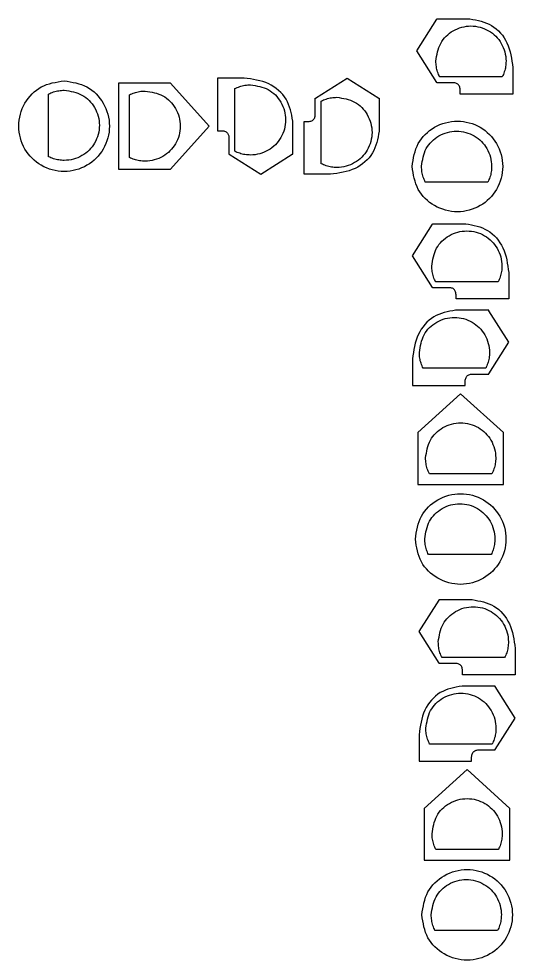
# Model space of a CAD drawing. Extents: x -980 to 281, y -16 to 694.
# Drawn here: x 106.4 to 281.3, y -15.8 to 315.7 of the extents above; entities that cross this region are included whole.
import ezdxf

# ---------------------------------------------------------------- set-up
doc = ezdxf.new("R2010")
doc.units = 0
doc.layers.get('0').update_dxf_attribs({"linetype": 'CONTINUOUS'})

msp = doc.modelspace()

# ---------------------------------------------------------------- linework, layer by layer
at = {"color": 7}
for points in [[(259.770088, 293.189464), (253.6456, 293.189464), (253.6456, 293.308449), (246.58622, 304.422473), (253.6456, 315.536384), (253.6456, 315.698746), (265.322192, 315.698746)], [(280.461678, 298.524564), (280.461678, 289.228644), (280.461678, 289.228644)], [(122.359843, 293.874117), (122.359843, 293.874117)], [(141.565517, 293.006876), (141.565517, 262.818039), (159.832887, 262.818039), (173.487701, 277.907651), (159.832887, 293.006876), (141.565517, 293.006876), (141.565517, 293.006876)], [(176.462182, 294.850186), (176.462182, 276.314567), (177.966426, 276.314567)], [(185.758102, 294.850186), (176.462182, 294.850186), (176.462182, 294.850186)], [(210.859709, 281.666319), (210.859709, 287.790807), (210.978694, 287.790807), (222.092718, 294.850186), (233.206629, 287.790807), (233.368991, 287.790807), (233.368991, 276.114215)], [(280.461678, 289.228644), (261.926059, 289.228644), (261.926059, 290.732889)], [(180.423002, 274.158596), (180.423002, 268.034108), (180.541986, 268.034108), (191.65601, 260.974728), (202.769922, 268.034108), (202.932284, 268.034108), (202.932284, 279.7107)], [(206.898889, 260.974728), (206.898889, 279.510347), (208.403134, 279.510347)], [(244.978132, 263.712792), (244.978132, 263.712792)], [(216.194809, 260.974728), (206.898889, 260.974728), (206.898889, 260.974728)], [(258.326281, 221.028402), (252.201793, 221.028402), (252.201793, 221.147387), (245.142414, 232.261411), (252.201793, 243.375322), (252.201793, 243.537685), (263.878385, 243.537685)], [(279.017872, 226.363503), (279.017872, 217.067583), (279.017872, 217.067583)], [(279.017872, 217.067583), (260.482253, 217.067583), (260.482253, 218.571827)], [(265.834004, 190.591695), (271.958492, 190.591695), (271.958492, 190.71068), (279.017872, 201.824704), (271.958492, 212.938615), (271.958492, 213.100978), (260.2819, 213.100978)], [(245.142414, 195.926796), (245.142414, 186.630876), (245.142414, 186.630876)], [(245.142414, 186.630876), (263.678033, 186.630876), (263.678033, 188.13512)], [(246.985724, 151.734211), (277.174561, 151.734211), (277.174561, 170.00158), (262.084949, 183.656395), (246.985724, 170.00158), (246.985724, 151.734211), (246.985724, 151.734211)], [(246.118484, 132.528537), (246.118484, 132.528537)], [(260.606981, 88.703823), (254.482493, 88.703823), (254.482493, 88.822808), (247.423114, 99.936832), (254.482493, 111.050743), (254.482493, 111.213105), (266.159085, 111.213105)], [(281.298572, 94.038924), (281.298572, 84.743003), (281.298572, 84.743003)], [(281.298572, 84.743003), (262.762953, 84.743003), (262.762953, 86.247248)], [(268.114704, 58.267116), (274.239192, 58.267116), (274.239192, 58.386101), (281.298572, 69.500125), (274.239192, 80.614036), (274.239192, 80.776398), (262.5626, 80.776398)], [(247.423114, 63.602217), (247.423114, 54.306296), (247.423114, 54.306296)], [(247.423114, 54.306296), (265.958733, 54.306296), (265.958733, 55.810541)], [(249.266424, 19.409631), (279.455261, 19.409631), (279.455261, 37.677001), (264.365649, 51.331815), (249.266424, 37.677001), (249.266424, 19.409631), (249.266424, 19.409631)], [(248.399183, 0.203958), (248.399183, 0.203958)]]:
    msp.add_lwpolyline(points, dxfattribs=at)
at = {"color": 1}
for points in [[(253.360493, 300.811242), (253.360493, 300.811242)], [(276.752491, 295.258322), (254.686458, 295.258322)], [(188.04478, 292.455903), (188.04478, 292.455903)], [(116.868984, 267.163386), (116.868984, 289.229439)], [(122.421904, 290.555403), (122.421904, 290.555403)], [(145.368998, 266.873917), (145.368998, 288.939941)], [(150.921918, 290.265905), (150.921918, 290.265905)], [(182.49186, 269.063906), (182.49186, 291.129939)], [(212.928567, 264.683916), (212.928567, 286.749949)], [(218.481487, 288.075913), (218.481487, 288.075913)], [(248.296845, 263.774853), (248.296845, 263.774853)], [(271.688863, 258.221933), (249.62281, 258.221933)], [(251.916687, 228.65018), (251.916687, 228.65018)], [(275.308684, 223.097261), (253.242652, 223.097261)], [(247.536697, 198.213473), (247.536697, 198.213473)], [(270.928694, 192.660554), (248.862661, 192.660554)], [(249.726695, 161.090611), (249.726695, 161.090611)], [(273.118684, 155.537692), (251.052659, 155.537692)], [(249.437197, 132.590598), (249.437197, 132.590598)], [(272.829214, 127.037678), (250.763161, 127.037678)], [(254.197387, 96.325601), (254.197387, 96.325601)], [(277.589384, 90.772681), (255.523351, 90.772681)], [(249.817397, 65.888894), (249.817397, 65.888894)], [(273.209394, 60.335974), (251.143361, 60.335974)], [(252.007395, 28.766032), (252.007395, 28.766032)], [(275.399383, 23.213112), (253.333359, 23.213112)], [(251.717897, 0.266018), (251.717897, 0.266018)], [(275.109914, -5.286901), (253.043861, -5.286901)]]:
    msp.add_lwpolyline(points, dxfattribs=at)
at = {"color": 7}
for points, knots in [([(265.322192, 315.698746), (268.008064, 315.203228), (273.447355, 314.19973), (279.312746, 307.230907), (280.068123, 301.506832), (280.461678, 298.524564)], [0, 0, 0, 0, 8.002728, 16.206717, 25.130211, 25.130211, 25.130211, 25.130211]), ([(122.359843, 293.874117), (119.546193, 293.436076), (114.00332, 292.573139), (107.900364, 286.219686), (105.642364, 277.930712), (107.900926, 269.554456), (114.001935, 263.4523), (122.360716, 261.188607), (130.719898, 263.452849), (136.825058, 269.55309), (139.08763, 277.930716), (136.825606, 286.221029), (130.718569, 292.572723), (125.174137, 293.435951), (122.359843, 293.874117)], [0, 0, 0, 0, 8.34493, 16.439456, 24.784409, 33.131595, 41.22918, 49.574718, 57.922529, 66.023183, 74.370979, 82.716542, 90.814139, 99.161341, 99.161341, 99.161341, 99.161341]), ([(202.932284, 279.7107), (202.436766, 282.396572), (201.433268, 287.835863), (194.464445, 293.701254), (188.74037, 294.456632), (185.758102, 294.850186)], [0, 0, 0, 0, 8.002728, 16.206717, 25.130211, 25.130211, 25.130211, 25.130211]), ([(261.926059, 290.732889), (261.870313, 291.158989), (261.763377, 291.97637), (260.929755, 292.97468), (260.15338, 293.118474), (259.770088, 293.189464)], [0, 0, 0, 0, 1.275164, 2.446126, 3.587922, 3.587922, 3.587922, 3.587922]), ([(208.403134, 279.510347), (208.829234, 279.566093), (209.646615, 279.67303), (210.644925, 280.506651), (210.788718, 281.283027), (210.859709, 281.666319)], [0, 0, 0, 0, 1.275164, 2.446126, 3.587922, 3.587922, 3.587922, 3.587922]), ([(244.978132, 263.712792), (245.416173, 260.899141), (246.27911, 255.356269), (252.632563, 249.253313), (260.921537, 246.995313), (269.297793, 249.253874), (275.399949, 255.354883), (277.663642, 263.713665), (275.3994, 272.072847), (269.299159, 278.178007), (260.921533, 280.440579), (252.631219, 278.178554), (246.279526, 272.071517), (245.416298, 266.527086), (244.978132, 263.712792)], [0, 0, 0, 0, 8.34493, 16.439456, 24.784409, 33.131595, 41.22918, 49.574718, 57.922529, 66.023183, 74.370979, 82.716542, 90.814139, 99.161341, 99.161341, 99.161341, 99.161341]), ([(177.966426, 276.314567), (178.392527, 276.258821), (179.209908, 276.151885), (180.208217, 275.318263), (180.352011, 274.541888), (180.423002, 274.158596)], [0, 0, 0, 0, 1.275164, 2.446126, 3.587922, 3.587922, 3.587922, 3.587922]), ([(233.368991, 276.114215), (232.873473, 273.428343), (231.869975, 267.989051), (224.901152, 262.12366), (219.177077, 261.368283), (216.194809, 260.974728)], [0, 0, 0, 0, 8.002728, 16.206717, 25.130211, 25.130211, 25.130211, 25.130211]), ([(263.878385, 243.537685), (266.564257, 243.042167), (272.003549, 242.038668), (277.86894, 235.069845), (278.624317, 229.345771), (279.017872, 226.363503)], [0, 0, 0, 0, 8.002728, 16.206717, 25.130211, 25.130211, 25.130211, 25.130211]), ([(260.482253, 218.571827), (260.426507, 218.997928), (260.31957, 219.815309), (259.485949, 220.813618), (258.709573, 220.957412), (258.326281, 221.028402)], [0, 0, 0, 0, 1.275164, 2.446126, 3.587922, 3.587922, 3.587922, 3.587922]), ([(260.2819, 213.100978), (257.596028, 212.60546), (252.156737, 211.601961), (246.291346, 204.633138), (245.535969, 198.909064), (245.142414, 195.926796)], [0, 0, 0, 0, 8.002728, 16.206717, 25.130211, 25.130211, 25.130211, 25.130211]), ([(263.678033, 188.13512), (263.733779, 188.56122), (263.840715, 189.378602), (264.674337, 190.376911), (265.450712, 190.520705), (265.834004, 190.591695)], [0, 0, 0, 0, 1.275164, 2.446126, 3.587922, 3.587922, 3.587922, 3.587922]), ([(246.118484, 132.528537), (246.556524, 129.714887), (247.419461, 124.172014), (253.772914, 118.069058), (262.061888, 115.811058), (270.438144, 118.06962), (276.540301, 124.170629), (278.803993, 132.52941), (276.539751, 140.888592), (270.43951, 146.993752), (262.061884, 149.256324), (253.771571, 146.994299), (247.419878, 140.887262), (246.556649, 135.342831), (246.118484, 132.528537)], [0, 0, 0, 0, 8.34493, 16.439456, 24.784409, 33.131595, 41.22918, 49.574718, 57.922529, 66.023183, 74.370979, 82.716542, 90.814139, 99.161341, 99.161341, 99.161341, 99.161341]), ([(266.159085, 111.213105), (268.844957, 110.717587), (274.284249, 109.714089), (280.14964, 102.745266), (280.905017, 97.021192), (281.298572, 94.038924)], [0, 0, 0, 0, 8.002728, 16.206717, 25.130211, 25.130211, 25.130211, 25.130211]), ([(262.762953, 86.247248), (262.707207, 86.673348), (262.60027, 87.490729), (261.766648, 88.489039), (260.990273, 88.632833), (260.606981, 88.703823)], [0, 0, 0, 0, 1.275164, 2.446126, 3.587922, 3.587922, 3.587922, 3.587922]), ([(262.5626, 80.776398), (259.876728, 80.28088), (254.437437, 79.277382), (248.572046, 72.308559), (247.816668, 66.584485), (247.423114, 63.602217)], [0, 0, 0, 0, 8.002728, 16.206717, 25.130211, 25.130211, 25.130211, 25.130211]), ([(265.958733, 55.810541), (266.014479, 56.236641), (266.121415, 57.054022), (266.955037, 58.052332), (267.731412, 58.196126), (268.114704, 58.267116)], [0, 0, 0, 0, 1.275164, 2.446126, 3.587922, 3.587922, 3.587922, 3.587922]), ([(248.399183, 0.203958), (248.837224, -2.609693), (249.700161, -8.152566), (256.053614, -14.255522), (264.342588, -16.513522), (272.718844, -14.25496), (278.821, -8.153951), (281.084693, 0.204831), (278.820451, 8.564013), (272.72021, 14.669173), (264.342584, 16.931745), (256.052271, 14.66972), (249.700577, 8.562683), (248.837349, 3.018251), (248.399183, 0.203958)], [0, 0, 0, 0, 8.34493, 16.439456, 24.784409, 33.131595, 41.22918, 49.574718, 57.922529, 66.023183, 74.370979, 82.716542, 90.814139, 99.161341, 99.161341, 99.161341, 99.161341])]:
    msp.add_open_spline(points, degree=3, knots=knots, dxfattribs=at)
at = {"color": 1}
for points, knots in [([(253.360493, 300.811242), (253.699985, 302.991007), (254.368775, 307.2851), (259.285765, 312.01441), (265.702704, 313.768996), (272.186473, 312.01232), (276.9068, 307.293321), (278.243714, 302.306775), (277.962819, 298.865901), (277.528924, 296.985258), (277.009856, 295.830752), (276.752491, 295.258322)], [0, 0, 0, 0, 6.465299, 12.736503, 19.195778, 25.655051, 31.926242, 38.391552, 40.354297, 42.265268, 44.144568, 44.144568, 44.144568, 44.144568]), ([(254.686458, 295.258322), (254.429429, 295.830855), (253.911073, 296.985498), (253.453029, 298.864474), (253.391609, 300.156632), (253.360493, 300.811242)], [0, 0, 0, 0, 1.88052, 3.792491, 5.755635, 5.755635, 5.755635, 5.755635]), ([(188.04478, 292.455903), (190.224545, 292.116412), (194.518637, 291.447622), (199.247948, 286.530632), (201.002534, 280.113693), (199.245858, 273.629924), (194.526859, 268.909597), (189.540313, 267.572683), (186.099439, 267.853578), (184.218796, 268.287472), (183.064289, 268.806541), (182.49186, 269.063906)], [0, 0, 0, 0, 6.465299, 12.736503, 19.195778, 25.655051, 31.926242, 38.391552, 40.354297, 42.265268, 44.144568, 44.144568, 44.144568, 44.144568]), ([(182.49186, 291.129939), (183.064393, 291.386967), (184.219036, 291.905324), (186.098012, 292.363367), (187.390169, 292.424788), (188.04478, 292.455903)], [0, 0, 0, 0, 1.88052, 3.792491, 5.755635, 5.755635, 5.755635, 5.755635]), ([(122.421904, 290.555403), (124.60167, 290.215912), (128.895762, 289.547122), (133.625071, 284.630132), (135.379661, 278.213192), (133.622972, 271.729421), (128.903978, 267.009092), (123.917434, 265.672165), (120.476563, 265.953061), (118.59592, 266.386955), (117.441414, 266.906022), (116.868984, 267.163386)], [0, 0, 0, 0, 6.465299, 12.736503, 19.195778, 25.655053, 31.926256, 38.391556, 40.3543, 42.265271, 44.144571, 44.144571, 44.144571, 44.144571]), ([(116.868984, 289.229439), (117.441518, 289.486467), (118.59616, 290.004824), (120.475137, 290.462867), (121.767294, 290.524288), (122.421904, 290.555403)], [0, 0, 0, 0, 1.88052, 3.792491, 5.755635, 5.755635, 5.755635, 5.755635]), ([(150.921918, 290.265905), (153.101683, 289.926414), (157.395775, 289.257624), (162.125085, 284.340634), (163.879672, 277.923697), (162.122995, 271.439931), (157.403996, 266.719609), (152.41745, 265.382696), (148.976577, 265.663592), (147.095934, 266.097485), (145.941427, 266.616552), (145.368998, 266.873917)], [0, 0, 0, 0, 6.465299, 12.736503, 19.195778, 25.655044, 31.926234, 38.391543, 40.354287, 42.265259, 44.144558, 44.144558, 44.144558, 44.144558]), ([(145.368998, 288.939941), (145.941531, 289.19697), (147.096174, 289.715326), (148.97515, 290.173369), (150.267307, 290.23479), (150.921918, 290.265905)], [0, 0, 0, 0, 1.88052, 3.792491, 5.755635, 5.755635, 5.755635, 5.755635]), ([(218.481487, 288.075913), (220.661252, 287.736422), (224.955344, 287.067632), (229.684655, 282.150642), (231.439241, 275.733703), (229.682565, 269.249934), (224.963566, 264.529606), (219.97702, 263.192693), (216.536146, 263.473588), (214.655503, 263.907482), (213.500997, 264.42655), (212.928567, 264.683916)], [0, 0, 0, 0, 6.465299, 12.736503, 19.195778, 25.655051, 31.926242, 38.391552, 40.354297, 42.265268, 44.144568, 44.144568, 44.144568, 44.144568]), ([(212.928567, 286.749949), (213.5011, 287.006977), (214.655743, 287.525334), (216.534719, 287.983377), (217.826876, 288.044797), (218.481487, 288.075913)], [0, 0, 0, 0, 1.88052, 3.792491, 5.755635, 5.755635, 5.755635, 5.755635]), ([(248.296845, 263.774853), (248.636336, 265.954618), (249.305127, 270.248711), (254.222117, 274.97802), (260.639057, 276.73261), (267.122828, 274.975921), (271.843156, 270.256926), (273.180084, 265.270382), (272.899187, 261.829512), (272.465294, 259.948869), (271.946227, 258.794363), (271.688863, 258.221933)], [0, 0, 0, 0, 6.465299, 12.736503, 19.195778, 25.655053, 31.926256, 38.391556, 40.3543, 42.265271, 44.144571, 44.144571, 44.144571, 44.144571]), ([(249.62281, 258.221933), (249.365781, 258.794466), (248.847425, 259.949109), (248.389381, 261.828085), (248.327961, 263.120242), (248.296845, 263.774853)], [0, 0, 0, 0, 1.88052, 3.792491, 5.755635, 5.755635, 5.755635, 5.755635]), ([(251.916687, 228.65018), (252.256178, 230.829946), (252.924968, 235.124038), (257.841958, 239.853348), (264.258897, 241.607935), (270.742667, 239.851259), (275.462994, 235.13226), (276.799908, 230.145713), (276.519012, 226.70484), (276.085118, 224.824197), (275.56605, 223.66969), (275.308684, 223.097261)], [0, 0, 0, 0, 6.465299, 12.736503, 19.195778, 25.655051, 31.926242, 38.391552, 40.354297, 42.265268, 44.144568, 44.144568, 44.144568, 44.144568]), ([(253.242652, 223.097261), (252.985623, 223.669794), (252.467266, 224.824436), (252.009223, 226.703413), (251.947803, 227.99557), (251.916687, 228.65018)], [0, 0, 0, 0, 1.88052, 3.792491, 5.755635, 5.755635, 5.755635, 5.755635]), ([(247.536697, 198.213473), (247.876188, 200.393239), (248.544978, 204.687331), (253.461968, 209.416641), (259.878907, 211.171228), (266.362676, 209.414552), (271.083004, 204.695553), (272.419917, 199.709006), (272.139022, 196.268133), (271.705128, 194.387489), (271.18606, 193.232983), (270.928694, 192.660554)], [0, 0, 0, 0, 6.465299, 12.736503, 19.195778, 25.655051, 31.926242, 38.391552, 40.354297, 42.265268, 44.144568, 44.144568, 44.144568, 44.144568]), ([(248.862661, 192.660554), (248.605633, 193.233087), (248.087276, 194.387729), (247.629233, 196.266706), (247.567813, 197.558863), (247.536697, 198.213473)], [0, 0, 0, 0, 1.88052, 3.792491, 5.755635, 5.755635, 5.755635, 5.755635]), ([(249.726695, 161.090611), (250.066186, 163.270377), (250.734976, 167.564469), (255.651966, 172.293779), (262.068903, 174.048366), (268.552669, 172.291689), (273.272991, 167.57269), (274.609904, 162.586144), (274.329009, 159.145271), (273.895115, 157.264628), (273.376048, 156.110121), (273.118684, 155.537692)], [0, 0, 0, 0, 6.465299, 12.736503, 19.195778, 25.655044, 31.926234, 38.391543, 40.354287, 42.265259, 44.144558, 44.144558, 44.144558, 44.144558]), ([(251.052659, 155.537692), (250.795631, 156.110225), (250.277274, 157.264867), (249.819231, 159.143844), (249.75781, 160.436001), (249.726695, 161.090611)], [0, 0, 0, 0, 1.88052, 3.792491, 5.755635, 5.755635, 5.755635, 5.755635]), ([(249.437197, 132.590598), (249.776688, 134.770363), (250.445478, 139.064456), (255.362468, 143.793765), (261.779409, 145.548355), (268.26318, 143.791666), (272.983508, 139.072672), (274.320435, 134.086127), (274.039539, 130.645257), (273.605645, 128.764614), (273.086579, 127.610108), (272.829214, 127.037678)], [0, 0, 0, 0, 6.465299, 12.736503, 19.195778, 25.655053, 31.926256, 38.391556, 40.3543, 42.265271, 44.144571, 44.144571, 44.144571, 44.144571]), ([(250.763161, 127.037678), (250.506133, 127.610211), (249.987776, 128.764854), (249.529733, 130.64383), (249.468312, 131.935988), (249.437197, 132.590598)], [0, 0, 0, 0, 1.88052, 3.792491, 5.755635, 5.755635, 5.755635, 5.755635]), ([(254.197387, 96.325601), (254.536878, 98.505367), (255.205668, 102.799459), (260.122658, 107.528769), (266.539597, 109.283355), (273.023366, 107.526679), (277.743694, 102.807681), (279.080607, 97.821134), (278.799712, 94.38026), (278.365818, 92.499617), (277.84675, 91.345111), (277.589384, 90.772681)], [0, 0, 0, 0, 6.465299, 12.736503, 19.195778, 25.655051, 31.926242, 38.391552, 40.354297, 42.265268, 44.144568, 44.144568, 44.144568, 44.144568]), ([(255.523351, 90.772681), (255.266323, 91.345215), (254.747966, 92.499857), (254.289923, 94.378834), (254.228502, 95.670991), (254.197387, 96.325601)], [0, 0, 0, 0, 1.88052, 3.792491, 5.755635, 5.755635, 5.755635, 5.755635]), ([(249.817397, 65.888894), (250.156888, 68.06866), (250.825678, 72.362752), (255.742668, 77.092062), (262.159607, 78.846648), (268.643376, 77.089972), (273.363703, 72.370974), (274.700617, 67.384427), (274.419722, 63.943553), (273.985828, 62.06291), (273.466759, 60.908404), (273.209394, 60.335974)], [0, 0, 0, 0, 6.465299, 12.736503, 19.195778, 25.655051, 31.926242, 38.391552, 40.354297, 42.265268, 44.144568, 44.144568, 44.144568, 44.144568]), ([(251.143361, 60.335974), (250.886333, 60.908508), (250.367976, 62.06315), (249.909933, 63.942127), (249.848512, 65.234284), (249.817397, 65.888894)], [0, 0, 0, 0, 1.88052, 3.792491, 5.755635, 5.755635, 5.755635, 5.755635]), ([(252.007395, 28.766032), (252.346886, 30.945798), (253.015676, 35.23989), (257.932666, 39.9692), (264.349603, 41.723786), (270.833369, 39.967109), (275.553691, 35.24811), (276.890604, 30.261565), (276.609708, 26.820691), (276.175815, 24.940048), (275.656748, 23.785542), (275.399383, 23.213112)], [0, 0, 0, 0, 6.465299, 12.736503, 19.195778, 25.655044, 31.926234, 38.391543, 40.354287, 42.265259, 44.144558, 44.144558, 44.144558, 44.144558]), ([(253.333359, 23.213112), (253.07633, 23.785646), (252.557974, 24.940288), (252.099931, 26.819265), (252.03851, 28.111422), (252.007395, 28.766032)], [0, 0, 0, 0, 1.88052, 3.792491, 5.755635, 5.755635, 5.755635, 5.755635]), ([(251.717897, 0.266018), (252.057388, 2.445784), (252.726178, 6.739876), (257.643168, 11.469186), (264.060108, 13.223775), (270.543879, 11.467087), (275.264208, 6.748092), (276.601135, 1.761548), (276.320239, -1.679322), (275.886345, -3.559965), (275.367278, -4.714472), (275.109914, -5.286901)], [0, 0, 0, 0, 6.465299, 12.736503, 19.195778, 25.655053, 31.926256, 38.391556, 40.3543, 42.265271, 44.144571, 44.144571, 44.144571, 44.144571]), ([(253.043861, -5.286901), (252.786832, -4.714368), (252.268476, -3.559726), (251.810433, -1.680749), (251.749012, -0.388592), (251.717897, 0.266018)], [0, 0, 0, 0, 1.88052, 3.792491, 5.755635, 5.755635, 5.755635, 5.755635])]:
    msp.add_open_spline(points, degree=3, knots=knots, dxfattribs=at)

doc.saveas('drawing.dxf')
